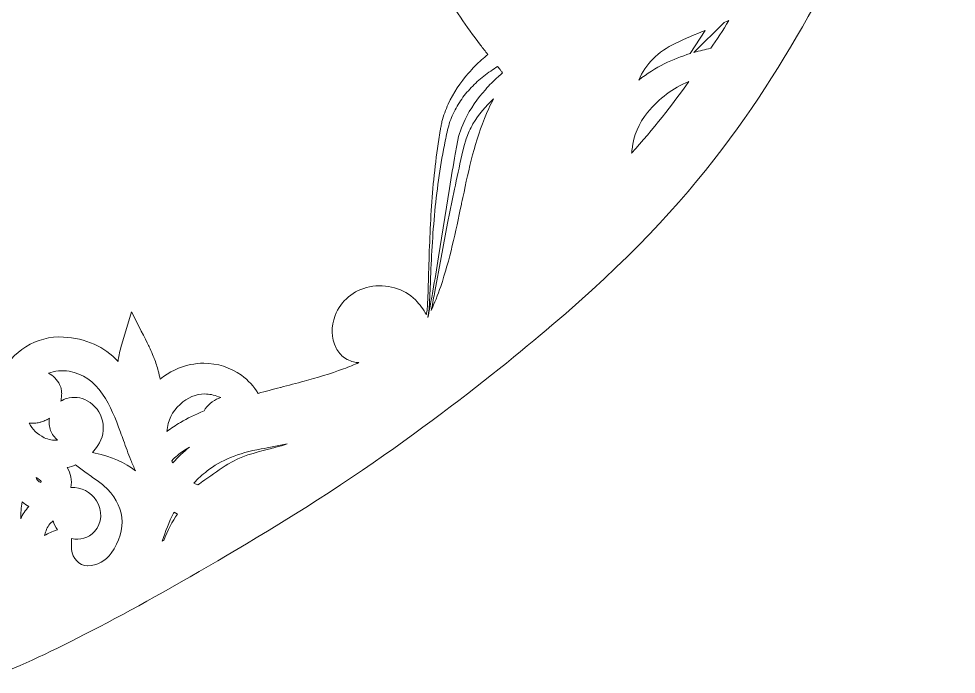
# Model space of a CAD drawing. Header units: millimetres. Extents: x -77 to 1717, y 18 to 332.
# Drawn here: x 463.1 to 636.7, y 28.3 to 149.6 of the extents above; entities that cross this region are included whole.
import ezdxf

# ---------------------------------------------------------------- set-up
doc = ezdxf.new("R2010")
doc.units = ezdxf.units.MM
doc.header["$MEASUREMENT"] = 0
doc.layers.add('Layer 4', color=7, linetype='Continuous')

msp = doc.modelspace()

# ---------------------------------------------------------------- linework, layer by layer
at = {"layer": 'Layer 4', "lineweight": 0}
for points, knots in [([(630.74, 246.83), (629.99, 251.55), (627.43, 263.99), (619.92, 277.61), (610.63, 294.47), (597.24, 307.16), (580.13, 315.32), (570.51, 319.9), (559.72, 324.34), (545.99, 325.76), (530.06, 327.4), (515.48, 326.65), (502.64, 323.53), (492.27, 321.01), (483, 316.95), (475.09, 311.46), (467.44, 306.15), (462.55, 300.58), (459.63, 296.49), (456.71, 300.58), (451.82, 306.15), (444.17, 311.46), (436.26, 316.95), (426.99, 321.01), (416.62, 323.53), (403.78, 326.65), (389.19, 327.4), (373.27, 325.76), (359.54, 324.34), (348.75, 319.9), (339.13, 315.32), (322.02, 307.16), (308.63, 294.47), (299.34, 277.61), (291.83, 263.99), (289.27, 251.55), (288.52, 246.83), (287.32, 239.29), (282.56, 199.48), (306.74, 155.75), (318.11, 135.19), (329.78, 116.27), (357.43, 92.85), (368.82, 83.21), (386.88, 68.64), (412.18, 53.49), (431.77, 41.77), (447.18, 33.53), (457.98, 28.99), (457.98, 28.99), (458.13, 28.92), (458.13, 28.92), (458.13, 28.92), (459.63, 28.25), (459.63, 28.25), (459.63, 28.25), (461.13, 28.92), (461.13, 28.92), (461.13, 28.92), (461.28, 28.99), (461.28, 28.99), (472.08, 33.53), (487.49, 41.77), (507.08, 53.49), (532.38, 68.64), (550.44, 83.21), (561.83, 92.85), (589.48, 116.27), (601.15, 135.19), (612.52, 155.75), (636.7, 199.48), (631.94, 239.29), (630.74, 246.83)], [0, 0, 0, 0, 1, 1, 1, 2, 2, 2, 3, 3, 3, 4, 4, 4, 5, 5, 5, 6, 6, 6, 7, 7, 7, 8, 8, 8, 9, 9, 9, 10, 10, 10, 11, 11, 11, 12, 12, 12, 13, 13, 13, 14, 14, 14, 15, 15, 15, 16, 16, 16, 17, 17, 17, 18, 18, 18, 19, 19, 19, 20, 20, 20, 21, 21, 21, 22, 22, 22, 23, 23, 23, 24, 24, 24, 24]), ([(528.05, 99.96), (525.07, 99.35), (522.75, 97.42), (521.67, 94.67), (520.85, 92.54), (520.91, 90.51), (521.86, 88.62), (522.23, 87.91), (522.76, 87.29), (523.41, 86.83), (523.41, 86.83), (523.88, 86.54), (523.88, 86.54), (523.88, 86.54), (523.94, 86.51), (523.94, 86.51), (524.3, 86.31), (524.69, 86.17), (525.08, 86.07), (525.41, 86), (525.73, 85.95), (526.06, 85.94), (525.21, 85.55), (524.29, 85.17), (523.24, 84.78), (520.78, 83.87), (518.18, 83.13), (515.97, 82.52), (514.52, 82.12), (513.03, 81.73), (511.59, 81.35), (511.59, 81.35), (511.53, 81.33), (511.53, 81.33), (510.18, 80.98), (508.79, 80.62), (507.4, 80.23), (506.64, 81.53), (505.6, 82.66), (504.32, 83.58), (502.28, 85.04), (499.88, 85.82), (497.37, 85.82), (496.55, 85.82), (495.72, 85.73), (494.9, 85.57), (492.85, 85.15), (490.9, 84.21), (489.27, 82.85), (489.17, 83.37), (489.05, 83.89), (488.91, 84.39), (488.71, 85.16), (488.46, 85.94), (488.17, 86.72), (488.06, 87.03), (487.38, 88.58), (487.25, 88.88), (487.25, 88.88), (487.22, 88.94), (487.22, 88.94), (487.21, 88.96), (485.12, 93.07), (485.12, 93.07), (485.12, 93.07), (483.96, 95.36), (483.96, 95.36), (483.96, 95.36), (481.99, 88.75), (481.99, 88.75), (481.73, 87.79), (481.59, 86.96), (481.48, 86.2), (481.47, 86.18), (481.47, 86.16), (481.47, 86.13), (478.93, 88.91), (475.54, 90.43), (471.34, 90.66), (466.36, 90.94), (461.76, 88.02), (459.63, 83.5), (457.5, 88.02), (452.88, 90.94), (447.92, 90.66), (443.72, 90.43), (440.33, 88.91), (437.79, 86.13), (437.79, 86.16), (437.79, 86.19), (437.78, 86.22), (437.67, 86.96), (437.53, 87.79), (437.27, 88.75), (437.27, 88.75), (435.3, 95.36), (435.3, 95.36), (435.3, 95.36), (432.08, 89.02), (432.08, 89.02), (432.08, 89.02), (431.44, 87.62), (431.44, 87.62), (431.32, 87.33), (431.2, 87.03), (431.09, 86.72), (430.8, 85.94), (430.55, 85.16), (430.35, 84.41), (430.21, 83.9), (430.09, 83.38), (429.99, 82.85), (428.36, 84.21), (426.41, 85.15), (424.36, 85.57), (421.02, 86.25), (417.67, 85.54), (414.94, 83.58), (413.66, 82.66), (412.63, 81.53), (411.87, 80.23), (410.47, 80.62), (409.08, 80.98), (407.73, 81.33), (407.73, 81.33), (407.67, 81.35), (407.67, 81.35), (406.23, 81.73), (404.74, 82.12), (403.29, 82.52), (401.08, 83.13), (398.48, 83.87), (396.03, 84.78), (394.98, 85.17), (394.05, 85.55), (393.2, 85.94), (393.53, 85.95), (393.85, 86), (394.18, 86.07), (394.57, 86.17), (394.96, 86.31), (395.32, 86.51), (395.32, 86.51), (395.8, 86.79), (395.8, 86.79), (395.8, 86.79), (395.85, 86.83), (395.85, 86.83), (396.5, 87.29), (397.03, 87.91), (397.4, 88.62), (398.35, 90.51), (398.42, 92.54), (397.59, 94.67), (396.51, 97.42), (394.19, 99.35), (391.21, 99.96), (388.11, 100.59), (384.78, 99.64), (382.73, 97.54), (381.79, 96.57), (381.07, 95.58), (380.54, 94.53), (380.42, 94.96), (380.37, 95.45), (380.33, 95.92), (380.27, 96.47), (380.25, 97.01), (380.22, 97.56), (380.17, 98.66), (380.14, 99.76), (380.1, 100.86), (380.03, 103.06), (379.98, 105.26), (379.89, 107.46), (379.81, 109.66), (379.71, 111.86), (379.57, 114.06), (379.43, 116.26), (379.25, 118.46), (379.02, 120.65), (378.8, 122.85), (378.53, 125.04), (378.19, 127.23), (378.11, 127.78), (378.01, 128.32), (377.92, 128.87), (377.87, 129.14), (377.83, 129.41), (377.77, 129.7), (377.72, 129.98), (377.66, 130.26), (377.58, 130.54), (377.31, 131.65), (376.91, 132.74), (376.44, 133.78), (375.48, 135.88), (374.17, 137.79), (372.65, 139.52), (371.9, 140.39), (371.09, 141.21), (370.24, 141.99), (369.91, 142.29), (369.57, 142.59), (369.22, 142.87), (369.71, 143.49), (370.19, 144.1), (370.66, 144.72), (373.33, 148.23), (375.59, 151.52), (377.57, 154.8), (379.88, 158.59), (381.69, 162.25), (383.11, 165.99), (383.89, 168.08), (384.51, 170.16), (384.95, 172.18), (385.44, 174.51), (385.69, 176.75), (385.68, 178.84), (385.68, 179.25), (385.66, 179.67), (385.64, 180.08), (388.07, 183.59), (390.28, 187.25), (392.16, 191.1), (393.14, 193.03), (393.97, 195.05), (394.76, 197.08), (395.49, 199.13), (396.17, 201.2), (396.67, 203.33), (397.16, 205.46), (397.56, 207.61), (397.74, 209.79), (397.93, 211.97), (397.97, 214.17), (397.82, 216.35), (397.52, 220.73), (396.41, 225.04), (394.64, 229.03), (392.87, 233.04), (390.44, 236.71), (387.6, 239.99), (385.02, 242.96), (382.11, 245.62), (379.01, 247.99), (383.14, 246.62), (387.99, 247.59), (390.72, 250.6), (392.74, 252.84), (393.86, 255.2), (394.05, 257.64), (394.83, 257.26), (395.69, 257.02), (396.56, 256.97), (396.56, 256.97), (396.66, 256.97), (396.66, 256.97), (396.66, 256.97), (396.68, 256.97), (396.68, 256.97), (396.96, 256.97), (397.3, 256.97), (397.7, 257.02), (397.7, 257.02), (397.81, 257.04), (397.81, 257.04), (397.87, 257.05), (397.92, 257.06), (397.98, 257.07), (398.2, 257.11), (398.47, 257.15), (398.82, 257.26), (398.87, 257.28), (398.92, 257.29), (398.99, 257.31), (399.18, 257.37), (399.42, 257.45), (399.72, 257.58), (399.72, 257.58), (399.9, 257.67), (399.9, 257.67), (400.09, 257.76), (400.33, 257.88), (400.6, 258.03), (401.8, 258.76), (402.78, 259.88), (403.37, 261.18), (404.41, 263.47), (404.34, 266.14), (403.17, 268.49), (402.63, 269.61), (401.83, 270.61), (400.87, 271.37), (400.48, 271.69), (400.07, 271.97), (399.65, 272.22), (401.4, 272.49), (403.1, 272.93), (404.78, 273.44), (406.53, 273.99), (408.24, 274.64), (409.91, 275.38), (413.26, 276.86), (416.46, 278.68), (419.42, 280.85), (420.17, 281.38), (420.89, 281.96), (421.61, 282.52), (422.31, 283.12), (423.03, 283.69), (423.7, 284.32), (425.07, 285.54), (426.35, 286.87), (427.59, 288.22), (429.85, 290.76), (431.88, 293.51), (433.66, 296.42), (434.74, 296.27), (435.82, 296.08), (436.89, 295.86), (436.66, 295.74), (436.43, 295.62), (436.2, 295.48), (435.89, 295.3), (435.6, 295.12), (435.32, 294.94), (435.07, 294.77), (434.76, 294.55), (434.37, 294.23), (434.37, 294.23), (430.93, 291.23), (430.93, 291.23), (430.93, 291.23), (435.56, 289.58), (435.56, 289.58), (436.8, 289.14), (438.08, 288.87), (439.48, 288.75), (440, 288.71), (440.52, 288.69), (441.04, 288.71), (440.89, 288.16), (440.8, 287.61), (440.77, 287.05), (440.69, 285.61), (441.05, 284.16), (441.8, 282.93), (441.93, 282.72), (442.07, 282.53), (442.23, 282.32), (442.23, 282.32), (442.36, 282.13), (442.36, 282.13), (442.55, 281.9), (442.73, 281.73), (442.88, 281.57), (442.92, 281.53), (442.96, 281.49), (443.03, 281.43), (443.25, 281.2), (443.47, 281.04), (443.65, 280.9), (443.7, 280.87), (443.74, 280.83), (443.79, 280.8), (443.79, 280.8), (443.91, 280.71), (443.91, 280.71), (444.21, 280.5), (444.52, 280.34), (444.8, 280.19), (444.8, 280.19), (444.89, 280.15), (444.89, 280.15), (446.29, 279.52), (447.97, 279.41), (449.36, 279.87), (450.04, 280.07), (450.66, 280.35), (451.23, 280.72), (451.55, 280.93), (451.83, 281.15), (452.09, 281.38), (452.09, 281.38), (452.29, 281.58), (452.29, 281.58), (452.43, 281.71), (452.54, 281.85), (452.69, 282.05), (452.69, 282.05), (453.05, 282.64), (453.05, 282.64), (453.05, 282.64), (453.07, 282.69), (453.07, 282.69), (453.46, 283.45), (453.67, 284.29), (453.68, 285.11), (453.69, 285.62), (453.63, 286.13), (453.49, 286.63), (453.49, 286.63), (453.04, 287.71), (453.04, 287.71), (453.04, 287.71), (452.98, 287.82), (452.98, 287.82), (452.76, 288.2), (452.49, 288.56), (452.18, 288.87), (452.73, 288.68), (453.29, 288.43), (453.86, 288.12), (454.37, 287.83), (456.57, 286.04), (458.29, 284.56), (458.29, 284.56), (459.63, 283.41), (459.63, 283.41), (459.63, 283.41), (460.97, 284.56), (460.97, 284.56), (462.69, 286.04), (464.88, 287.82), (465.35, 288.09), (465.96, 288.42), (466.52, 288.68), (467.08, 288.87), (466.77, 288.56), (466.5, 288.2), (466.28, 287.82), (466.28, 287.82), (465.82, 286.75), (465.82, 286.75), (465.82, 286.75), (465.77, 286.63), (465.77, 286.63), (465.63, 286.13), (465.57, 285.62), (465.58, 285.12), (465.59, 284.29), (465.8, 283.44), (466.21, 282.65), (466.21, 282.65), (466.53, 282.11), (466.53, 282.11), (466.53, 282.11), (466.58, 282.03), (466.58, 282.03), (466.71, 281.86), (466.83, 281.71), (466.96, 281.59), (466.96, 281.59), (467.17, 281.38), (467.17, 281.38), (467.43, 281.15), (467.71, 280.93), (468.04, 280.72), (468.6, 280.35), (469.22, 280.07), (469.86, 279.88), (471.29, 279.42), (472.98, 279.52), (474.37, 280.15), (474.37, 280.15), (474.5, 280.21), (474.5, 280.21), (474.75, 280.34), (475.05, 280.5), (475.35, 280.71), (475.35, 280.71), (475.47, 280.8), (475.47, 280.8), (475.52, 280.83), (475.56, 280.87), (475.61, 280.91), (475.79, 281.04), (476.01, 281.2), (476.26, 281.46), (476.3, 281.5), (476.34, 281.54), (476.39, 281.58), (476.53, 281.73), (476.71, 281.9), (476.92, 282.16), (476.92, 282.16), (477.04, 282.32), (477.04, 282.32), (477.19, 282.53), (477.33, 282.72), (477.49, 282.97), (478.21, 284.16), (478.57, 285.61), (478.49, 287.04), (478.46, 287.61), (478.37, 288.16), (478.22, 288.71), (478.74, 288.69), (479.26, 288.71), (479.78, 288.75), (481.18, 288.86), (482.46, 289.14), (483.7, 289.58), (483.7, 289.58), (488.33, 291.23), (488.33, 291.23), (488.33, 291.23), (484.85, 294.26), (484.85, 294.26), (484.5, 294.55), (484.2, 294.76), (483.92, 294.95), (483.65, 295.13), (483.37, 295.3), (483.05, 295.49), (482.82, 295.62), (482.59, 295.75), (482.37, 295.86), (483.43, 296.08), (484.5, 296.26), (485.57, 296.41), (487.35, 293.51), (489.37, 290.76), (491.63, 288.22), (492.87, 286.87), (494.15, 285.54), (495.53, 284.32), (496.2, 283.69), (496.92, 283.12), (497.61, 282.52), (498.34, 281.96), (499.05, 281.38), (499.8, 280.85), (502.76, 278.68), (505.97, 276.86), (509.31, 275.38), (510.99, 274.64), (512.7, 273.99), (514.44, 273.44), (516.14, 272.93), (517.84, 272.48), (519.61, 272.21), (519.19, 271.96), (518.78, 271.69), (518.41, 271.39), (517.43, 270.61), (516.64, 269.61), (516.1, 268.51), (514.93, 266.14), (514.85, 263.47), (515.89, 261.19), (516.48, 259.88), (517.47, 258.75), (518.7, 258.01), (518.92, 257.89), (519.12, 257.78), (519.36, 257.67), (519.36, 257.67), (519.57, 257.57), (519.57, 257.57), (519.84, 257.45), (520.08, 257.37), (520.29, 257.31), (520.34, 257.29), (520.4, 257.27), (520.49, 257.24), (520.79, 257.15), (521.06, 257.11), (521.28, 257.07), (521.34, 257.06), (521.39, 257.05), (521.45, 257.04), (521.45, 257.04), (521.6, 257.02), (521.6, 257.02), (521.96, 256.97), (522.3, 256.97), (522.6, 256.97), (522.6, 256.97), (522.63, 256.97), (522.63, 256.97), (522.63, 256.97), (522.73, 256.97), (522.73, 256.97), (523.58, 257.02), (524.44, 257.26), (525.21, 257.64), (525.41, 255.2), (526.52, 252.84), (528.54, 250.6), (531.22, 247.64), (535.94, 246.65), (540.02, 247.91), (536.95, 245.56), (534.08, 242.93), (531.54, 239.99), (528.69, 236.71), (526.26, 233.04), (524.49, 229.03), (522.72, 225.04), (521.62, 220.73), (521.32, 216.35), (521.17, 214.17), (521.2, 211.97), (521.39, 209.79), (521.58, 207.61), (521.98, 205.46), (522.47, 203.33), (522.96, 201.2), (523.65, 199.13), (524.38, 197.08), (525.16, 195.05), (525.99, 193.03), (526.97, 191.1), (528.88, 187.19), (531.13, 183.47), (533.61, 179.92), (533.61, 179.92), (533.61, 179.92), (533.61, 179.92), (533.6, 179.56), (533.58, 179.19), (533.58, 178.83), (533.57, 176.75), (533.82, 174.51), (534.31, 172.17), (534.75, 170.15), (535.37, 168.07), (536.15, 165.98), (537.57, 162.25), (539.38, 158.59), (541.69, 154.8), (543.67, 151.52), (545.93, 148.22), (548.6, 144.72), (549.04, 144.14), (549.5, 143.56), (549.95, 142.98), (549.56, 142.66), (549.18, 142.33), (548.81, 141.99), (547.96, 141.21), (547.14, 140.39), (546.39, 139.52), (544.88, 137.79), (543.56, 135.88), (542.61, 133.78), (542.13, 132.74), (541.74, 131.65), (541.46, 130.54), (541.39, 130.26), (541.33, 129.98), (541.28, 129.7), (541.22, 129.41), (541.17, 129.14), (541.13, 128.87), (541.04, 128.32), (540.94, 127.78), (540.86, 127.23), (540.52, 125.04), (540.25, 122.85), (540.02, 120.65), (539.79, 118.46), (539.62, 116.26), (539.48, 114.06), (539.33, 111.86), (539.23, 109.66), (539.15, 107.46), (539.06, 105.26), (539.02, 103.06), (538.94, 100.86), (538.91, 99.76), (538.88, 98.66), (538.83, 97.56), (538.8, 97.01), (538.77, 96.47), (538.72, 95.92), (538.68, 95.55), (538.64, 95.17), (538.57, 94.81), (538.06, 95.76), (537.39, 96.66), (536.53, 97.54), (534.48, 99.64), (531.15, 100.59), (528.05, 99.96)], [0, 0, 0, 0, 1, 1, 1, 2, 2, 2, 3, 3, 3, 4, 4, 4, 5, 5, 5, 6, 6, 6, 7, 7, 7, 8, 8, 8, 9, 9, 9, 10, 10, 10, 11, 11, 11, 12, 12, 12, 13, 13, 13, 14, 14, 14, 15, 15, 15, 16, 16, 16, 17, 17, 17, 18, 18, 18, 19, 19, 19, 20, 20, 20, 21, 21, 21, 22, 22, 22, 23, 23, 23, 24, 24, 24, 25, 25, 25, 26, 26, 26, 27, 27, 27, 28, 28, 28, 29, 29, 29, 30, 30, 30, 31, 31, 31, 32, 32, 32, 33, 33, 33, 34, 34, 34, 35, 35, 35, 36, 36, 36, 37, 37, 37, 38, 38, 38, 39, 39, 39, 40, 40, 40, 41, 41, 41, 42, 42, 42, 43, 43, 43, 44, 44, 44, 45, 45, 45, 46, 46, 46, 47, 47, 47, 48, 48, 48, 49, 49, 49, 50, 50, 50, 51, 51, 51, 52, 52, 52, 53, 53, 53, 54, 54, 54, 55, 55, 55, 56, 56, 56, 57, 57, 57, 58, 58, 58, 59, 59, 59, 60, 60, 60, 61, 61, 61, 62, 62, 62, 63, 63, 63, 64, 64, 64, 65, 65, 65, 66, 66, 66, 67, 67, 67, 68, 68, 68, 69, 69, 69, 70, 70, 70, 71, 71, 71, 72, 72, 72, 73, 73, 73, 74, 74, 74, 75, 75, 75, 76, 76, 76, 77, 77, 77, 78, 78, 78, 79, 79, 79, 80, 80, 80, 81, 81, 81, 82, 82, 82, 83, 83, 83, 84, 84, 84, 85, 85, 85, 86, 86, 86, 87, 87, 87, 88, 88, 88, 89, 89, 89, 90, 90, 90, 91, 91, 91, 92, 92, 92, 93, 93, 93, 94, 94, 94, 95, 95, 95, 96, 96, 96, 97, 97, 97, 98, 98, 98, 99, 99, 99, 100, 100, 100, 101, 101, 101, 102, 102, 102, 103, 103, 103, 104, 104, 104, 105, 105, 105, 106, 106, 106, 107, 107, 107, 108, 108, 108, 109, 109, 109, 110, 110, 110, 111, 111, 111, 112, 112, 112, 113, 113, 113, 114, 114, 114, 115, 115, 115, 116, 116, 116, 117, 117, 117, 118, 118, 118, 119, 119, 119, 120, 120, 120, 121, 121, 121, 122, 122, 122, 123, 123, 123, 124, 124, 124, 125, 125, 125, 126, 126, 126, 127, 127, 127, 128, 128, 128, 129, 129, 129, 130, 130, 130, 131, 131, 131, 132, 132, 132, 133, 133, 133, 134, 134, 134, 135, 135, 135, 136, 136, 136, 137, 137, 137, 138, 138, 138, 139, 139, 139, 140, 140, 140, 141, 141, 141, 142, 142, 142, 143, 143, 143, 144, 144, 144, 145, 145, 145, 146, 146, 146, 147, 147, 147, 148, 148, 148, 149, 149, 149, 150, 150, 150, 151, 151, 151, 152, 152, 152, 153, 153, 153, 154, 154, 154, 155, 155, 155, 156, 156, 156, 157, 157, 157, 158, 158, 158, 159, 159, 159, 160, 160, 160, 161, 161, 161, 162, 162, 162, 163, 163, 163, 164, 164, 164, 165, 165, 165, 166, 166, 166, 167, 167, 167, 168, 168, 168, 169, 169, 169, 170, 170, 170, 171, 171, 171, 172, 172, 172, 173, 173, 173, 174, 174, 174, 175, 175, 175, 176, 176, 176, 177, 177, 177, 178, 178, 178, 179, 179, 179, 180, 180, 180, 181, 181, 181, 182, 182, 182, 183, 183, 183, 184, 184, 184, 185, 185, 185, 186, 186, 186, 187, 187, 187, 188, 188, 188, 189, 189, 189, 190, 190, 190, 191, 191, 191, 192, 192, 192, 193, 193, 193, 194, 194, 194, 195, 195, 195, 196, 196, 196, 197, 197, 197, 198, 198, 198, 199, 199, 199, 200, 200, 200, 201, 201, 201, 202, 202, 202, 203, 203, 203, 204, 204, 204, 205, 205, 205, 206, 206, 206, 207, 207, 207, 208, 208, 208, 209, 209, 209, 210, 210, 210, 211, 211, 211, 212, 212, 212, 213, 213, 213, 214, 214, 214, 215, 215, 215, 216, 216, 216, 217, 217, 217, 218, 218, 218, 219, 219, 219, 220, 220, 220, 221, 221, 221, 222, 222, 222, 223, 223, 223, 224, 224, 224, 225, 225, 225, 226, 226, 226, 227, 227, 227, 228, 228, 228, 229, 229, 229, 229]), ([(591.22, 144.12), (590.23, 143.9), (589.19, 143.64), (588.12, 143.34), (588.12, 143.34), (593.73, 148.89), (593.73, 148.89), (593.73, 148.89), (594.29, 149.13), (594.29, 149.13), (594.39, 149.17), (594.48, 149.21), (594.57, 149.25), (593.52, 147.49), (592.32, 145.61), (591.22, 144.12)], [0, 0, 0, 0, 1, 1, 1, 2, 2, 2, 3, 3, 3, 4, 4, 4, 5, 5, 5, 5]), ([(577.91, 138.23), (579.15, 141.18), (581.45, 143.47), (584.75, 145.06), (586.52, 145.91), (588.38, 146.68), (590.21, 147.43), (590.21, 147.43), (587.41, 143.12), (587.41, 143.12), (584.28, 142.15), (580.95, 140.68), (577.91, 138.23)], [0, 0, 0, 0, 1, 1, 1, 2, 2, 2, 3, 3, 3, 4, 4, 4, 4]), ([(538.84, 94.29), (538.83, 94.3), (538.83, 94.31), (538.82, 94.32), (538.98, 94.86), (539.01, 95.37), (539.07, 95.89), (539.11, 96.44), (539.14, 96.99), (539.18, 97.54), (539.24, 98.65), (539.28, 99.75), (539.32, 100.84), (539.4, 103.04), (539.5, 105.24), (539.63, 107.43), (539.76, 109.63), (539.94, 111.82), (540.14, 114), (540.36, 116.19), (540.62, 118.37), (540.94, 120.54), (541.26, 122.71), (541.63, 124.87), (542.07, 127.01), (542.3, 128.08), (542.51, 129.17), (542.82, 130.16), (543.14, 131.16), (543.56, 132.13), (544.07, 133.05), (544.58, 133.97), (545.17, 134.84), (545.83, 135.66), (546.5, 136.47), (547.23, 137.24), (548, 137.95), (548.78, 138.66), (549.61, 139.31), (550.48, 139.9), (550.9, 140.2), (551.33, 140.47), (551.77, 140.73), (551.97, 140.47), (552.18, 140.22), (552.38, 139.97), (552.49, 139.84), (552.59, 139.71), (552.69, 139.57), (552.41, 139.33), (552.13, 139.1), (551.86, 138.85), (551.03, 138.08), (550.23, 137.3), (549.49, 136.45), (548.01, 134.77), (546.71, 132.93), (545.73, 130.91), (545.73, 130.91), (545.07, 129.36), (545.07, 129.36), (545.07, 129.36), (544.55, 127.77), (544.55, 127.77), (544.55, 127.77), (544.19, 126.13), (544.19, 126.13), (544.19, 126.13), (543.91, 124.54), (543.91, 124.54), (543.55, 122.43), (543.2, 120.31), (542.86, 118.19), (542.86, 118.19), (540.82, 105.49), (540.82, 105.49), (540.47, 103.38), (540.14, 101.26), (539.76, 99.15), (539.58, 98.1), (539.39, 97.04), (539.19, 96), (539.08, 95.43), (538.97, 94.85), (538.84, 94.29)], [0, 0, 0, 0, 1, 1, 1, 2, 2, 2, 3, 3, 3, 4, 4, 4, 5, 5, 5, 6, 6, 6, 7, 7, 7, 8, 8, 8, 9, 9, 9, 10, 10, 10, 11, 11, 11, 12, 12, 12, 13, 13, 13, 14, 14, 14, 15, 15, 15, 16, 16, 16, 17, 17, 17, 18, 18, 18, 19, 19, 19, 20, 20, 20, 21, 21, 21, 22, 22, 22, 23, 23, 23, 24, 24, 24, 25, 25, 25, 26, 26, 26, 27, 27, 27, 28, 28, 28, 28]), ([(576.58, 124.69), (576.61, 124.93), (576.64, 125.19), (576.67, 125.46), (576.92, 127.92), (577.89, 130.2), (579.55, 132.24), (581.68, 134.85), (584.23, 136.77), (587.17, 137.97), (584.11, 133.58), (580.62, 129.2), (576.58, 124.69)], [0, 0, 0, 0, 1, 1, 1, 2, 2, 2, 3, 3, 3, 4, 4, 4, 4]), ([(545.54, 117.51), (545.39, 116.82), (545.25, 116.13), (545.1, 115.45), (545.1, 115.45), (545.05, 115.22), (545.05, 115.22), (544, 110.18), (542.91, 104.96), (541.22, 100.05), (540.65, 98.4), (540.08, 96.93), (539.47, 95.59), (539.49, 95.7), (539.51, 95.81), (539.54, 95.93), (539.75, 96.98), (539.94, 98.03), (540.14, 99.09), (540.14, 99.09), (541.3, 105.41), (541.3, 105.41), (541.3, 105.41), (542.5, 111.73), (542.5, 111.73), (542.5, 111.73), (543.78, 118.02), (543.78, 118.02), (544.22, 120.12), (544.67, 122.21), (545.14, 124.3), (545.14, 124.3), (545.49, 125.87), (545.49, 125.87), (545.49, 125.87), (545.93, 127.34), (545.93, 127.34), (545.93, 127.34), (546.5, 128.77), (546.5, 128.77), (546.73, 129.23), (546.96, 129.68), (547.2, 130.13), (548.22, 131.87), (549.54, 133.43), (551.03, 134.78), (550.72, 134.2), (550.42, 133.6), (550.13, 132.96), (547.86, 127.99), (546.66, 122.81), (545.54, 117.51)], [0, 0, 0, 0, 1, 1, 1, 2, 2, 2, 3, 3, 3, 4, 4, 4, 5, 5, 5, 6, 6, 6, 7, 7, 7, 8, 8, 8, 9, 9, 9, 10, 10, 10, 11, 11, 11, 12, 12, 12, 13, 13, 13, 14, 14, 14, 15, 15, 15, 16, 16, 16, 17, 17, 17, 17]), ([(477.23, 69.2), (477.23, 69.2), (476.73, 69.31), (476.73, 69.31), (477.09, 69.7), (477.42, 70.12), (477.74, 70.59), (478.65, 71.91), (478.96, 73.57), (478.59, 75.14), (478.22, 76.72), (477.19, 78.08), (475.78, 78.86), (474.57, 79.53), (473.22, 79.68), (471.98, 79.3), (471.59, 79.18), (471.22, 79.01), (470.88, 78.79), (470.95, 79.11), (471, 79.43), (471.02, 79.75), (471.04, 80.06), (471.04, 80.33), (471.01, 80.64), (471.01, 80.64), (471, 80.73), (471, 80.73), (470.98, 80.85), (470.95, 81.07), (470.85, 81.38), (470.79, 81.56), (470.73, 81.7), (470.69, 81.79), (470.69, 81.79), (470.65, 81.87), (470.65, 81.87), (470.23, 82.79), (469.46, 83.54), (468.57, 83.97), (469.74, 84.43), (471.05, 84.56), (472.41, 84.32), (474.96, 83.87), (477, 82.49), (478.62, 80.08), (480.06, 77.97), (481.01, 75.54), (481.93, 73.03), (482.12, 72.53), (482.3, 72.02), (482.49, 71.5), (482.91, 70.32), (483.35, 69.09), (483.84, 67.89), (484.11, 67.24), (484.39, 66.57), (484.72, 65.88), (482.78, 67.42), (480.29, 68.52), (477.23, 69.2)], [0, 0, 0, 0, 1, 1, 1, 2, 2, 2, 3, 3, 3, 4, 4, 4, 5, 5, 5, 6, 6, 6, 7, 7, 7, 8, 8, 8, 9, 9, 9, 10, 10, 10, 11, 11, 11, 12, 12, 12, 13, 13, 13, 14, 14, 14, 15, 15, 15, 16, 16, 16, 17, 17, 17, 18, 18, 18, 19, 19, 19, 20, 20, 20, 20]), ([(490.53, 73.2), (490.68, 75.23), (491.48, 76.88), (492.95, 78.21), (494.37, 79.48), (495.91, 80.13), (497.52, 80.13), (498.35, 80.13), (499.21, 79.96), (500.1, 79.63), (500.24, 79.58), (500.37, 79.52), (500.5, 79.46), (500.39, 79.43), (500.28, 79.38), (500.17, 79.34), (498.97, 78.85), (498, 78.02), (497.39, 76.99), (495.75, 76.32), (494.32, 75.62), (493.02, 74.87), (492.1, 74.33), (491.28, 73.78), (490.53, 73.2)], [0, 0, 0, 0, 1, 1, 1, 2, 2, 2, 3, 3, 3, 4, 4, 4, 5, 5, 5, 6, 6, 6, 7, 7, 7, 8, 8, 8, 8]), ([(467.82, 72.04), (466.53, 72.67), (465.58, 73.59), (465.03, 74.74), (465.06, 74.74), (465.1, 74.73), (465.14, 74.73), (465.31, 74.72), (465.49, 74.72), (465.67, 74.72), (465.67, 74.72), (465.82, 74.72), (465.82, 74.72), (465.82, 74.72), (465.88, 74.72), (465.88, 74.72), (466.13, 74.73), (466.33, 74.76), (466.5, 74.78), (466.53, 74.79), (466.57, 74.8), (466.66, 74.81), (466.92, 74.85), (467.14, 74.92), (467.31, 74.97), (467.31, 74.97), (467.54, 75.04), (467.54, 75.04), (467.82, 75.14), (468.06, 75.25), (468.28, 75.36), (468.28, 75.36), (468.37, 75.41), (468.37, 75.41), (468.51, 75.49), (468.66, 75.58), (468.79, 75.67), (468.64, 74.88), (468.7, 74.09), (468.99, 73.35), (469.26, 72.66), (469.7, 72.07), (470.29, 71.59), (469.47, 71.51), (468.57, 71.67), (467.82, 72.04)], [0, 0, 0, 0, 1, 1, 1, 2, 2, 2, 3, 3, 3, 4, 4, 4, 5, 5, 5, 6, 6, 6, 7, 7, 7, 8, 8, 8, 9, 9, 9, 10, 10, 10, 11, 11, 11, 12, 12, 12, 13, 13, 13, 14, 14, 14, 15, 15, 15, 15]), ([(491.61, 67.39), (491.55, 67.51), (491.49, 67.64), (491.43, 67.78), (491.75, 68.12), (492.1, 68.45), (492.47, 68.76), (493.13, 69.3), (493.86, 69.8), (494.7, 70.28), (493.59, 69.41), (492.55, 68.44), (491.61, 67.39)], [0, 0, 0, 0, 1, 1, 1, 2, 2, 2, 3, 3, 3, 4, 4, 4, 4]), ([(510.69, 70.27), (510.69, 70.27), (510.69, 70.27), (510.69, 70.27), (510.23, 70.15), (509.77, 70.03), (509.31, 69.91), (506.81, 69.27), (504.22, 68.61), (501.83, 67.14), (500.37, 66.25), (499.02, 65.28), (497.57, 64.23), (497.57, 64.23), (497.51, 64.19), (497.51, 64.19), (497.1, 63.9), (496.69, 63.6), (496.26, 63.3), (496.06, 63.36), (495.81, 63.45), (495.51, 63.62), (496.24, 64.47), (497.11, 65.21), (497.97, 65.88), (500.52, 67.87), (503.7, 69.17), (507.99, 69.96), (509.45, 70.23), (511.09, 70.54), (512.82, 70.87), (512.08, 70.65), (511.37, 70.45), (510.69, 70.27)], [0, 0, 0, 0, 1, 1, 1, 2, 2, 2, 3, 3, 3, 4, 4, 4, 5, 5, 5, 6, 6, 6, 7, 7, 7, 8, 8, 8, 9, 9, 9, 10, 10, 10, 11, 11, 11, 11]), ([(480.22, 50.67), (479.17, 49.2), (477.66, 48.39), (475.83, 48.34), (475.81, 48.34), (475.79, 48.34), (475.77, 48.34), (474.32, 48.34), (472.97, 49.72), (472.86, 51.33), (472.84, 51.64), (472.84, 51.99), (472.85, 52.37), (472.85, 52.57), (472.86, 52.78), (472.86, 52.99), (472.86, 52.99), (472.86, 53.36), (472.86, 53.36), (474.4, 52.99), (476.02, 53.46), (477.12, 54.67), (478.49, 56.18), (478.65, 58.63), (477.49, 60.38), (476.39, 62.04), (474.67, 62.91), (472.73, 62.81), (472.99, 64.18), (472.73, 65.47), (472.05, 66.49), (472.58, 66.61), (473.1, 66.77), (473.59, 66.99), (473.59, 66.99), (475.57, 65.54), (475.57, 65.54), (475.98, 65.24), (476.38, 64.96), (476.77, 64.69), (477.51, 64.17), (478.2, 63.68), (478.8, 63.16), (482.79, 59.72), (483.32, 55.05), (480.22, 50.67)], [0, 0, 0, 0, 1, 1, 1, 2, 2, 2, 3, 3, 3, 4, 4, 4, 5, 5, 5, 6, 6, 6, 7, 7, 7, 8, 8, 8, 9, 9, 9, 10, 10, 10, 11, 11, 11, 12, 12, 12, 13, 13, 13, 14, 14, 14, 15, 15, 15, 15]), ([(467.17, 63.76), (467.1, 63.76), (467, 63.8), (466.89, 63.88), (466.49, 64.17), (466.34, 64.42), (466.3, 64.69), (466.38, 64.64), (466.46, 64.58), (466.53, 64.53), (466.75, 64.38), (466.97, 64.23), (467.09, 64.11), (467.24, 63.97), (467.26, 63.89), (467.17, 63.76)], [0, 0, 0, 0, 1, 1, 1, 2, 2, 2, 3, 3, 3, 4, 4, 4, 5, 5, 5, 5]), ([(463.44, 57.04), (463.43, 58.07), (463.53, 59.11), (463.74, 60.14), (464.11, 59.81), (464.51, 59.53), (464.95, 59.3), (464.31, 58.61), (463.81, 57.86), (463.44, 57.04)], [0, 0, 0, 0, 1, 1, 1, 2, 2, 2, 3, 3, 3, 3]), ([(489.93, 53.03), (489.84, 52.97), (489.74, 52.92), (489.65, 52.86), (490.25, 54.71), (490.89, 56.43), (491.75, 58.04), (491.79, 58.11), (491.83, 58.19), (491.87, 58.27), (491.87, 58.27), (492.46, 57.9), (492.46, 57.9), (491.58, 56.54), (490.62, 54.88), (489.93, 53.03)], [0, 0, 0, 0, 1, 1, 1, 2, 2, 2, 3, 3, 3, 4, 4, 4, 5, 5, 5, 5]), ([(470.22, 54.96), (469.28, 54.68), (468.51, 54.34), (467.88, 53.91), (467.94, 54.2), (468.03, 54.5), (468.14, 54.81), (468.41, 55.59), (468.84, 56.19), (469.47, 56.64), (469.62, 56.03), (469.9, 55.47), (470.29, 54.98), (470.29, 54.98), (470.22, 54.96), (470.22, 54.96)], [0, 0, 0, 0, 1, 1, 1, 2, 2, 2, 3, 3, 3, 4, 4, 4, 5, 5, 5, 5])]:
    msp.add_open_spline(points, degree=3, knots=knots, dxfattribs=at)

doc.saveas('drawing.dxf')
